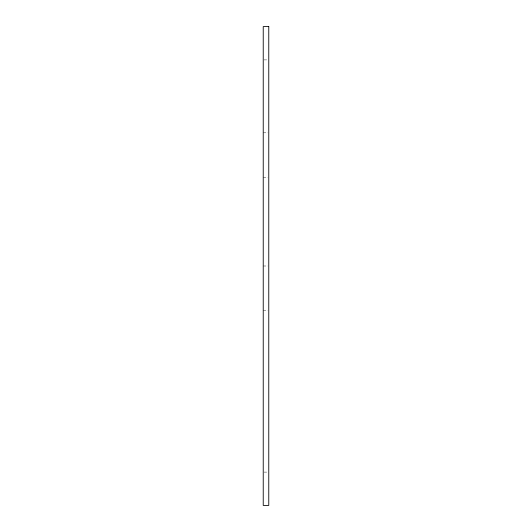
<?xml version="1.0" encoding="UTF-8"?>
<svg xmlns="http://www.w3.org/2000/svg" width="532" height="532" viewBox="0 0 532 532"><rect width="100%" height="100%" fill="white"/><g stroke="black" fill="none" stroke-linecap="round" stroke-linejoin="round"><path stroke-width="0.4" stroke-dasharray="2.66 2" d="M264.018 59.897L267.982 59.897M263.227 132.814L267.982 132.814M263.227 177.209L267.982 177.209M263.227 266L267.982 266M263.227 310.395L267.982 310.395M264.018 472.103L267.982 472.103"/><path stroke-width="0.8" d="M268.773 26.6L263.227 26.6L263.227 505.4L268.773 505.4L268.773 26.6"/></g></svg>
